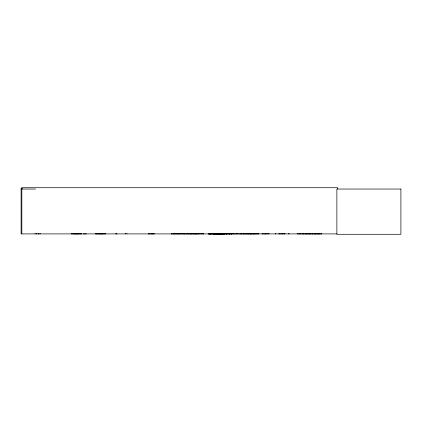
<?xml version="1.0" encoding="UTF-8"?>
<svg xmlns="http://www.w3.org/2000/svg" width="422" height="422" viewBox="0 0 422 422"><rect width="100%" height="100%" fill="white"/><g stroke="black" fill="none" stroke-linecap="round" stroke-linejoin="round"><path stroke-width="0.63" d="M219.83 233.857L219.878 233.783M253.379 233.888L253.427 233.561M226.603 233.857L226.329 233.857M223.839 233.888L224.087 233.603L224.314 233.878L223.961 233.809M237.549 233.904L258.897 233.878M237.691 233.846L237.718 233.53M243.768 233.846L243.795 233.53M251.127 233.809L251.122 233.435M284.866 233.857L284.892 233.561L284.913 233.904M232.047 233.609L214.497 233.867L214.877 233.54M219.73 233.725L220.527 233.878L220.242 233.698M71.392 233.857L81.282 233.867M148.628 233.904L154.104 233.857M203.694 233.857L203.726 233.561L203.763 233.904M246.717 233.857L246.728 233.53M183.865 233.904L187.21 233.857M80.18 233.846L80.238 233.561M151.962 233.846L151.894 233.435M178.232 233.846L178.242 233.561M217.62 233.857L217.61 233.54M208.558 233.883L221.956 233.878L221.65 233.872L221.803 233.54M208.784 233.893L209.196 233.878L208.916 233.893M210.747 233.888L210.082 233.883L210.378 233.878M213.78 233.888L213.511 233.893L213.912 233.883L213.896 233.435M213.864 233.872L213.996 233.783M214.972 233.893L214.761 233.603M216.829 233.54L216.723 233.883M217.288 233.904L217.103 233.603L216.871 233.867L217.13 233.741M217.884 233.893L217.673 233.603L217.441 233.867L217.699 233.741M221.318 233.883L221.545 233.893M221.845 233.867L222.077 233.603L222.288 233.893L222.299 233.435M224.493 233.888L224.657 233.603L224.952 233.904M229.241 233.888L229.062 233.603L228.829 233.867L229.088 233.741M231.62 233.893L231.172 233.867L231.636 233.846M196.789 233.857L196.81 233.561L196.837 233.904M278.884 233.857L284.892 233.809M77.041 233.857L77.068 233.561L77.099 233.904M171.279 233.857L183.259 233.878M223.702 233.857L223.686 233.435M215.705 233.893L215.304 233.888M219.545 233.899L219.735 233.603L219.962 233.888M220.157 233.846L219.862 233.698M222.616 233.741L222.874 233.878L222.647 233.603L222.484 233.888M226.809 233.899L226.999 233.603L227.184 233.904M229.658 233.741L229.41 233.888L229.631 233.603L229.816 233.904M22.419 188.191L21.1 188.191L21.1 233.904L336.956 233.904M21.1 189.04L35.575 189.04M71.867 233.609L80.317 233.609M95.419 233.609L103.87 233.609M174.798 233.609L183.248 233.609M189.256 233.609L197.707 233.609M250.441 233.609L258.886 233.609M71.851 233.719L80.333 233.73M95.404 233.73L103.886 233.719M174.782 233.719L183.264 233.719M189.241 233.73L197.723 233.73M232 233.741L208.684 233.783M250.42 233.73L258.902 233.73M305.597 233.746L310.028 233.746M314.474 233.746L318.911 233.746M95.409 233.878L105.859 233.857M189.246 233.878L203.726 233.809M208.51 233.872L236.452 233.888M268.93 233.809L262.146 233.888L262.146 233.53M321.859 233.888L297.278 233.857L297.23 233.53M188.703 233.857L188.497 233.857M116.715 233.857L116.667 233.561L116.577 233.904M116.92 233.857L116.672 233.857M321.617 233.857L321.575 233.561M318.098 233.857L318.056 233.561M312.734 233.857L312.697 233.561L312.655 233.904M309.221 233.857L309.178 233.561M236.246 233.857L236.209 233.561L236.172 233.904M229.03 233.857L228.993 233.561M176.897 233.857L176.918 233.53M176.723 233.846L176.686 233.53M193.308 233.857L193.334 233.53M75.617 233.857L75.591 233.561L75.564 233.904M224.356 233.857L224.377 233.53M224.193 233.846L224.161 233.53M218.654 233.857L218.628 233.561M254.202 233.846L254.176 233.53M248.131 233.846L248.099 233.53M246.865 233.857L246.844 233.561M226.472 233.846L226.619 233.435M215.267 233.698L215.552 233.878L215.325 233.603L214.598 233.888L214.634 233.435M247.783 233.857L247.767 233.53M229.489 233.809L229.515 233.435M227.004 233.857L226.999 233.53M220.231 233.857L220.268 233.53M337.616 189.04L337.616 187.716L21.844 187.716L21.844 233.904M321.538 233.53L321.538 233.904M319.19 233.435L319.19 233.904M319.069 233.435L319.069 233.904M318.019 233.53L318.019 233.904M315.73 233.53L315.73 233.904M314.68 233.435L314.68 233.904M314.559 233.435L314.559 233.904M312.211 233.53L312.211 233.904M310.312 233.435L310.312 233.904M310.191 233.435L310.191 233.904M309.136 233.53L309.136 233.904M306.852 233.53L306.852 233.904M305.797 233.435L305.797 233.904M305.676 233.435L305.676 233.904M303.334 233.53L303.334 233.904M299.878 233.435L299.878 233.904M299.673 233.435L299.673 233.904M289.028 233.53L289.028 233.904M288.653 233.53L288.653 233.904M282.471 233.435L282.471 233.904M282.265 233.435L282.265 233.904M279.058 233.53L279.058 233.904M275.83 233.53L275.83 233.904M275.455 233.53L275.455 233.904M268.93 233.53L268.93 233.904M265.654 233.435L265.654 233.904M265.422 233.435L265.422 233.904M254.477 233.53L254.477 233.904M253.437 233.53L253.437 233.904M251.148 233.53L251.148 233.904M250.89 233.435L250.905 233.904M250.694 233.435L250.694 233.904M250.315 233.435L250.315 233.904M250.082 233.435L250.082 233.904M248.553 233.435L248.553 233.904M248.342 233.435L248.342 233.904M246.823 233.53L246.823 233.904M245.071 233.53L245.071 233.904M243.552 233.435L243.552 233.904M243.341 233.435L243.341 233.904M241.199 233.435L241.199 233.904M240.988 233.435L240.988 233.904M240.746 233.53L240.746 233.904M233.403 233.435L233.403 233.904M233.245 233.435L233.245 233.904M231.588 233.53L231.588 233.904M231.172 233.53L231.172 233.904M229.357 233.435L229.357 233.904M228.961 233.53L228.961 233.904M226.45 233.435L226.45 233.904M226.192 233.435L226.192 233.904M226.034 233.435L226.034 233.904M224.689 233.53L224.689 233.904M223.976 233.53L223.955 233.904M223.454 233.435L223.454 233.904M223.386 233.435L223.386 233.904M223.148 233.435L223.127 233.904M222.906 233.435L222.906 233.904M222.141 233.435L222.141 233.904M221.202 233.435L221.202 233.904M221.044 233.435L221.044 233.904M220.98 233.435L220.98 233.904M220.848 233.435L220.848 233.904M220.131 233.53L220.131 233.904M219.371 233.53L219.371 233.904M218.601 233.53L218.601 233.904M218.016 233.435L218.016 233.904M217.826 233.435L217.826 233.904M217.657 233.53L217.657 233.904M214.671 233.53L214.708 233.904M201.996 233.435L201.996 233.904M201.832 233.435L201.832 233.904M198.994 233.53L198.994 233.904M198.53 233.53L198.53 233.904M197.222 233.435L197.222 233.904M196.346 233.34L196.346 233.904M195.46 233.435L195.46 233.904M195.27 233.435L195.27 233.904M195.027 233.34L195.027 233.904M191.171 233.435L191.171 233.904M191.066 233.435L191.066 233.904M190.243 233.53L190.243 233.904M187.626 233.435L187.626 233.904M187.294 233.53L187.294 233.904M186.471 233.435L186.471 233.904M186.366 233.435L186.366 233.904M184.657 233.34L184.657 233.904M184.203 233.53L184.203 233.904M183.333 233.34L183.333 233.904M179.065 233.435L179.065 233.904M178.332 233.53L178.29 233.904M174.75 233.435L174.75 233.904M174.56 233.435L174.56 233.904M173.653 233.435L173.653 233.904M173.468 233.435L173.468 233.904M171.485 233.53L171.485 233.904M171.385 233.53L171.385 233.904M154.162 233.53L154.162 233.904M152.796 233.435L152.796 233.904M152.078 233.435L152.062 233.904L152.02 233.53M148.86 233.53L148.86 233.904M126.932 233.34L126.932 233.904M125.614 233.34L125.614 233.904M115.844 233.435L115.844 233.904M105.653 233.53L105.653 233.904M102.557 233.435L102.557 233.904M102.367 233.435L102.367 233.904M101.686 233.53L101.686 233.904M100.151 233.53L100.151 233.904M99.471 233.435L99.471 233.904M99.281 233.435L99.281 233.904M96.179 233.53L96.179 233.904M86.404 233.904L83.276 233.904M81.066 233.53L81.066 233.904L81.013 233.435M80.285 233.53L80.238 233.904M77.97 233.435L77.97 233.904M77.78 233.435L77.78 233.904M74.884 233.435L74.884 233.904M74.689 233.435L74.689 233.904M71.592 233.53L71.592 233.904M40.528 233.53L40.528 233.904M39.119 233.53L39.119 233.904M38.761 233.53L38.761 233.904M38.734 233.53L38.734 233.904M38.376 233.53L38.376 233.904M36.941 233.53L36.941 233.904M36.445 233.34L36.445 233.904M35.121 233.34L35.121 233.904M216.449 233.698L216.449 233.698M400.9 189.04L336.872 189.04L336.872 234.284L400.9 234.284L400.9 189.04M215.035 233.867L215.004 233.53L215.046 233.904M193.16 233.857L193.128 233.561L193.102 233.904M303.133 233.857L303.107 233.561L303.086 233.904M188.402 233.904L188.402 233.53L188.36 233.904"/></g></svg>
